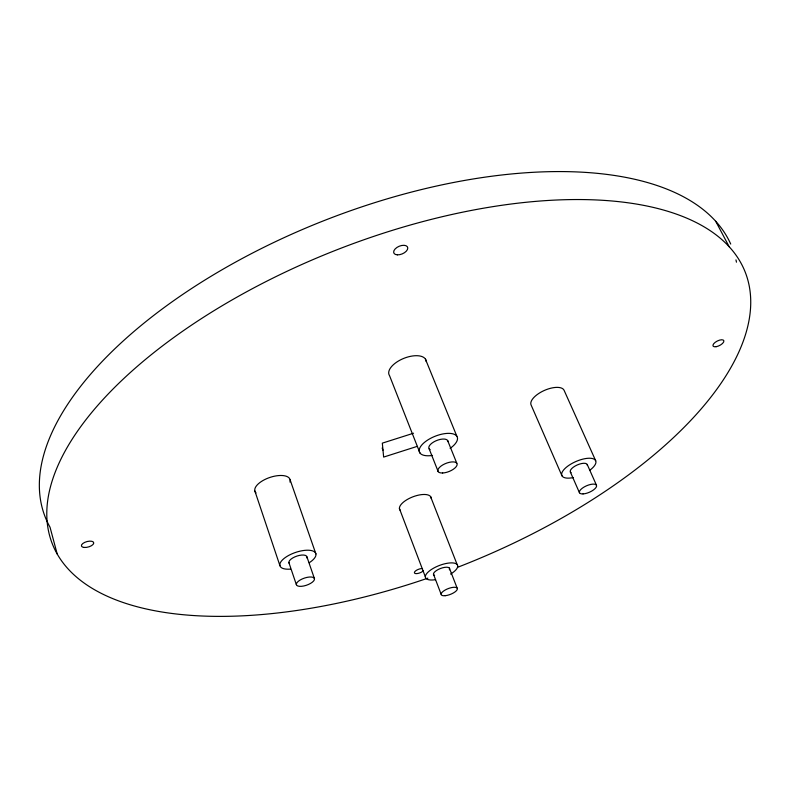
<?xml version="1.0" encoding="UTF-8"?>
<svg xmlns="http://www.w3.org/2000/svg" width="789" height="789" viewBox="0 0 789 789"><rect width="100%" height="100%" fill="white"/><g stroke="black" fill="none" stroke-linecap="round" stroke-linejoin="round"><path stroke-width="1.18" d="M413.544 433.22L382.33 443.142L383.641 457.087L417.263 446.357M715.722 221.285L729.154 246.72M595.685 460.737L564.076 390.279A18.058 7.9 -23.9 0 0 544.124 390.545A18.058 7.9 -23.9 0 0 531.175 405.151L561.955 475.787M587.243 464.504L596.484 485.255M570.368 472.029L579.491 492.8M425.458 359.163L456.87 436.297M447.619 440.489L456.821 463.271M429.157 448.842L438.201 471.654M419.945 453.004L389.539 375.653A19.843 9.655 -21.9 0 1 404.422 358.127A19.843 9.655 -21.9 0 1 426.198 361.579M430.547 496.537L457.156 564.599M449.355 568.06L457.117 588.052M433.467 574.185L441.13 594.235M382.162 448.014L382.99 450.174M399.412 508.53L425.36 576.867M290.096 479.781L315.906 553.927M306.921 556.856L314.476 578.722A9.537 3.718 -19.1 0 1 301.556 586.316A9.537 3.718 -19.1 0 1 300.214 579.984A9.537 3.718 -19.1 0 1 314.476 578.722M288.932 562.715L296.368 584.659M254.867 491.005L279.917 565.654M57.193 553.996L50.032 527.21A368.976 174.152 -21.4 0 1 310.185 226.226A368.976 174.152 -21.4 0 1 730.722 244.067M427.855 578.159A372.132 169.832 -21.4 0 1 76.247 433.013A372.132 169.832 -21.4 0 1 675.986 213.977A372.132 169.832 -21.4 0 1 457.965 567.163M735.969 259.897A368.976 174.152 -21.4 0 1 736.453 262.195M423.427 570.703A5.099 1.913 -20.8 0 1 416.533 573.623A5.099 1.913 -20.8 0 1 415.458 571.009A5.099 1.913 -20.8 0 1 422.539 568.553M256.021 492.888A18.502 8.284 -18.7 0 1 270.499 477.237A18.502 8.284 -18.7 0 1 289.948 482.069M400.102 510.207A16.806 6.923 -21.1 0 1 412.805 496.853A16.806 6.923 -21.1 0 1 431.159 498.244M435.567 579.668A17.171 6.351 -21.1 0 1 427.973 572.203A17.171 6.351 -21.1 0 1 452.866 562.932A17.171 6.351 -21.1 0 1 450.598 574.076M573.209 477.592A18.472 7.269 -23.6 0 1 563.79 469.771A18.472 7.269 -23.6 0 1 589.679 458.231A18.472 7.269 -23.6 0 1 589.925 470.136M432.5 455.421A20.346 8.926 -21.8 0 1 421.602 445.203A20.346 8.926 -21.8 0 1 450.844 433.467A20.346 8.926 -21.8 0 1 450.124 448.349M290.5 569.106A18.936 7.634 -19 0 1 282.748 559.628A18.936 7.634 -19 0 1 310.008 550.337A18.936 7.634 -19 0 1 309.249 562.715M289.474 563.583A9.468 3.817 -19 0 1 297.058 556.028A9.468 3.817 -19 0 1 306.832 557.922M434.611 575.497A8.58 3.176 -21.1 0 1 440.41 568.524A8.58 3.176 -21.1 0 1 449.375 569.796M571.088 472.739A9.231 3.629 -23.6 0 1 577.193 464.987A9.231 3.629 -23.6 0 1 587.361 465.48M430.153 449.661A10.178 4.468 -21.8 0 1 435.775 440.893A10.178 4.468 -21.8 0 1 447.965 441.603M84.196 547.458A6.381 2.801 -15.3 0 0 93.763 543.108A6.381 2.801 -15.3 0 0 84.748 542.359A6.381 2.801 -15.3 0 0 84.196 547.458M397.36 254.847A7.495 4.123 -22.9 0 0 407.785 247.953A7.495 4.123 -22.9 0 0 396.985 247.411A7.495 4.123 -22.9 0 0 397.36 254.847M716.146 346.696A6.026 2.515 -26.8 0 0 723.878 340.828A6.026 2.515 -26.8 0 0 715.199 342.327A6.026 2.515 -26.8 0 0 716.146 346.696M442.678 472.986A10.247 4.349 -21.8 0 0 457.147 464.366A10.247 4.349 -21.8 0 0 442.659 464.987A10.247 4.349 -21.8 0 0 442.678 472.986M583.041 493.924A9.3 3.541 -23.5 0 0 596.583 486.202A9.3 3.541 -23.5 0 0 584.304 486.902A9.3 3.541 -23.5 0 0 583.041 493.924M445.203 595.695A8.64 3.087 -21.1 0 0 457.393 588.811A8.64 3.087 -21.1 0 0 445.183 590.014A8.64 3.087 -21.1 0 0 445.203 595.695"/></g></svg>
